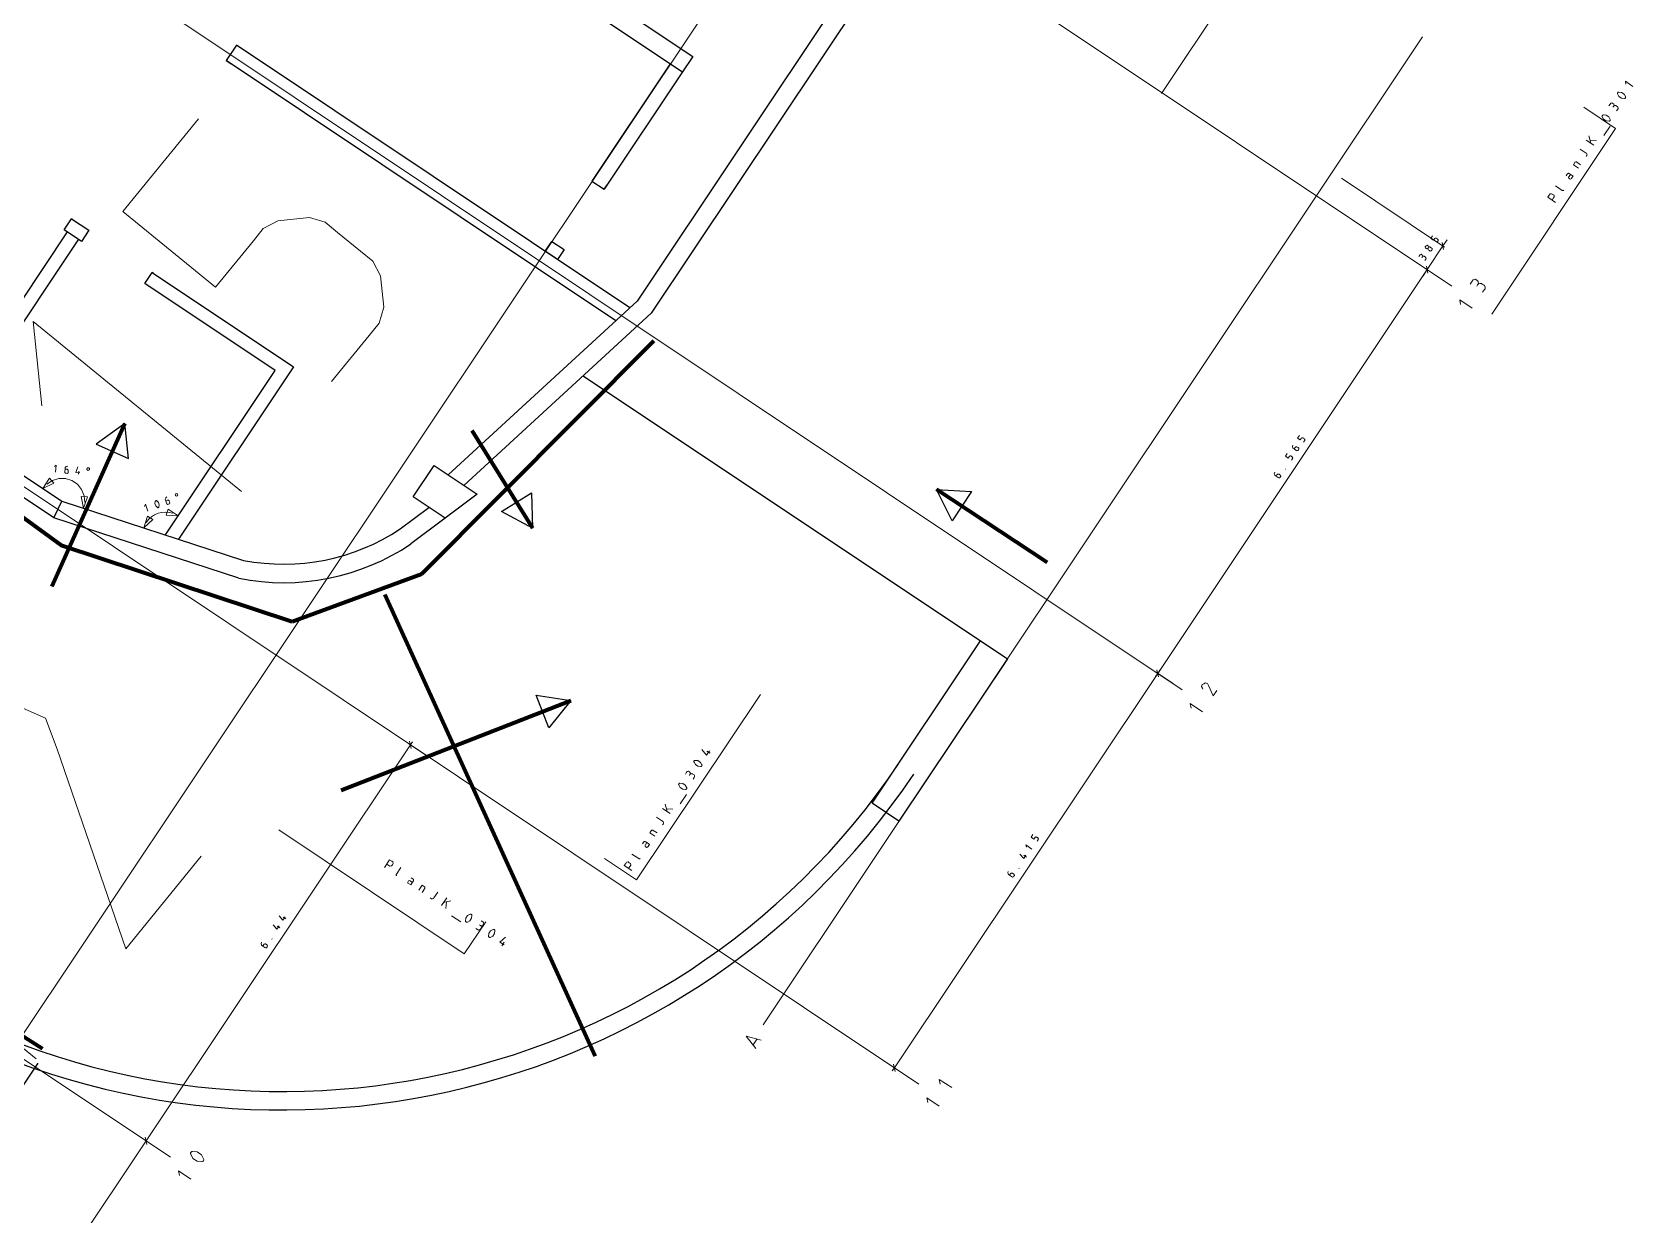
# Model space of a CAD drawing. Header units: metres. Extents: x 2680829 to 2680940, y 1252358 to 1252483.
# Drawn here: x 2680917.95 to 2680939.6, y 1252425.84 to 1252441.83 of the extents above; entities that cross this region are included whole.
import ezdxf

# ---------------------------------------------------------------- set-up
doc = ezdxf.new("R2010")
doc.units = ezdxf.units.M
doc.layers.add('bemassung', color=7, linetype='Continuous', lineweight=13)
doc.layers.add('etappierung', color=7, linetype='Continuous')
doc.layers.add('geometrie', color=7, linetype='Continuous')

msp = doc.modelspace()

# ---------------------------------------------------------------- linework, layer by layer
at = {"layer": 'bemassung'}
for p, q in [((2680939.5, 1252441.128), (2680939.492, 1252441.166)), ((2680939.492, 1252441.166), (2680939.595, 1252441.097)), ((2680939.271, 1252440.834), (2680939.286, 1252440.857)), ((2680939.286, 1252440.857), (2680939.294, 1252440.87)), ((2680939.294, 1252440.87), (2680939.311, 1252440.873)), ((2680939.311, 1252440.873), (2680939.324, 1252440.865)), ((2680939.324, 1252440.865), (2680939.337, 1252440.856)), ((2680939.337, 1252440.856), (2680939.34, 1252440.839)), ((2680939.386, 1252441.007), (2680939.385, 1252441.001)), ((2680939.385, 1252441.001), (2680939.387, 1252440.996)), ((2680939.389, 1252441.011), (2680939.386, 1252441.007)), ((2680939.387, 1252440.996), (2680939.406, 1252440.962)), ((2680939.392, 1252441.016), (2680939.389, 1252441.011)), ((2680939.397, 1252441.019), (2680939.392, 1252441.016)), ((2680939.402, 1252441.019), (2680939.397, 1252441.019)), ((2680939.441, 1252441.015), (2680939.402, 1252441.019)), ((2680939.406, 1252440.962), (2680939.44, 1252440.939)), ((2680939.44, 1252440.939), (2680939.479, 1252440.935)), ((2680939.476, 1252440.992), (2680939.441, 1252441.015)), ((2680939.494, 1252440.958), (2680939.476, 1252440.992)), ((2680939.479, 1252440.935), (2680939.484, 1252440.935)), ((2680939.484, 1252440.935), (2680939.489, 1252440.938)), ((2680939.489, 1252440.938), (2680939.492, 1252440.943)), ((2680939.492, 1252440.943), (2680939.495, 1252440.947)), ((2680939.496, 1252440.953), (2680939.494, 1252440.958)), ((2680939.495, 1252440.947), (2680939.496, 1252440.953)), ((2680920.203, 1252440.656), (2680919.181, 1252439.403)), ((2680939.18, 1252440.698), (2680939.179, 1252440.692)), ((2680939.179, 1252440.692), (2680939.181, 1252440.687)), ((2680939.183, 1252440.702), (2680939.18, 1252440.698)), ((2680939.181, 1252440.687), (2680939.199, 1252440.653)), ((2680939.186, 1252440.707), (2680939.183, 1252440.702)), ((2680939.191, 1252440.71), (2680939.186, 1252440.707)), ((2680939.196, 1252440.71), (2680939.191, 1252440.71)), ((2680939.235, 1252440.706), (2680939.196, 1252440.71)), ((2680939.199, 1252440.653), (2680939.234, 1252440.63)), ((2680939.269, 1252440.683), (2680939.235, 1252440.706)), ((2680939.288, 1252440.649), (2680939.269, 1252440.683)), ((2680939.286, 1252440.634), (2680939.289, 1252440.638)), ((2680939.289, 1252440.644), (2680939.288, 1252440.649)), ((2680939.289, 1252440.638), (2680939.289, 1252440.644)), ((2680939.324, 1252440.815), (2680939.332, 1252440.826)), ((2680939.34, 1252440.839), (2680939.332, 1252440.826)), ((2680939.332, 1252440.826), (2680939.336, 1252440.832)), ((2680939.336, 1252440.832), (2680939.342, 1252440.837)), ((2680939.342, 1252440.837), (2680939.349, 1252440.838)), ((2680939.349, 1252440.838), (2680939.356, 1252440.839)), ((2680939.356, 1252440.839), (2680939.364, 1252440.838)), ((2680939.364, 1252440.838), (2680939.37, 1252440.834)), ((2680939.37, 1252440.834), (2680939.381, 1252440.826)), ((2680939.389, 1252440.788), (2680939.374, 1252440.765)), ((2680939.381, 1252440.826), (2680939.387, 1252440.822)), ((2680939.387, 1252440.822), (2680939.392, 1252440.816)), ((2680939.393, 1252440.794), (2680939.389, 1252440.788)), ((2680939.392, 1252440.816), (2680939.393, 1252440.809)), ((2680939.393, 1252440.809), (2680939.394, 1252440.802)), ((2680939.394, 1252440.802), (2680939.393, 1252440.794)), ((2680938.999, 1252440.427), (2680939.024, 1252440.328)), ((2680939.202, 1252440.433), (2680939.286, 1252440.559)), ((2680939.234, 1252440.63), (2680939.272, 1252440.626)), ((2680939.272, 1252440.626), (2680939.278, 1252440.626)), ((2680939.278, 1252440.626), (2680939.283, 1252440.629)), ((2680939.283, 1252440.629), (2680939.286, 1252440.634)), ((2680938.961, 1252440.196), (2680938.881, 1252440.25)), ((2680939.064, 1252440.301), (2680938.961, 1252440.37)), ((2680939.102, 1252440.359), (2680939.015, 1252440.366)), ((2680938.789, 1252440.038), (2680938.808, 1252440.067)), ((2680938.858, 1252439.992), (2680938.789, 1252440.038)), ((2680938.808, 1252440.067), (2680938.811, 1252440.071)), ((2680938.811, 1252440.071), (2680938.816, 1252440.074)), ((2680938.816, 1252440.074), (2680938.821, 1252440.075)), ((2680938.821, 1252440.075), (2680938.827, 1252440.077)), ((2680938.827, 1252440.077), (2680938.832, 1252440.075)), ((2680938.832, 1252440.075), (2680938.837, 1252440.072)), ((2680938.837, 1252440.072), (2680938.888, 1252440.038)), ((2680938.967, 1252440.192), (2680938.961, 1252440.196)), ((2680938.961, 1252440.147), (2680938.969, 1252440.158)), ((2680938.971, 1252440.186), (2680938.967, 1252440.192)), ((2680938.969, 1252440.158), (2680938.973, 1252440.164)), ((2680938.973, 1252440.179), (2680938.971, 1252440.186)), ((2680938.974, 1252440.172), (2680938.973, 1252440.179)), ((2680938.973, 1252440.164), (2680938.974, 1252440.172)), ((2680938.69, 1252439.889), (2680938.705, 1252439.912)), ((2680938.705, 1252439.912), (2680938.708, 1252439.917)), ((2680938.708, 1252439.917), (2680938.713, 1252439.92)), ((2680938.713, 1252439.92), (2680938.718, 1252439.921)), ((2680938.718, 1252439.921), (2680938.723, 1252439.922)), ((2680938.723, 1252439.922), (2680938.729, 1252439.921)), ((2680938.725, 1252439.868), (2680938.732, 1252439.878)), ((2680938.728, 1252439.855), (2680938.725, 1252439.868)), ((2680938.737, 1252439.849), (2680938.728, 1252439.855)), ((2680938.729, 1252439.921), (2680938.734, 1252439.918)), ((2680938.732, 1252439.878), (2680938.751, 1252439.906)), ((2680938.734, 1252439.918), (2680938.785, 1252439.883)), ((2680938.747, 1252439.843), (2680938.737, 1252439.849)), ((2680938.76, 1252439.845), (2680938.747, 1252439.843)), ((2680938.766, 1252439.855), (2680938.76, 1252439.845)), ((2680938.785, 1252439.883), (2680938.766, 1252439.855)), ((2680938.445, 1252439.597), (2680938.464, 1252439.626)), ((2680938.548, 1252439.528), (2680938.445, 1252439.597)), ((2680938.464, 1252439.626), (2680938.475, 1252439.642)), ((2680938.475, 1252439.642), (2680938.496, 1252439.646)), ((2680938.496, 1252439.646), (2680938.512, 1252439.635)), ((2680938.522, 1252439.588), (2680938.502, 1252439.559)), ((2680938.512, 1252439.635), (2680938.528, 1252439.625)), ((2680938.532, 1252439.603), (2680938.522, 1252439.588)), ((2680938.528, 1252439.625), (2680938.532, 1252439.603)), ((2680938.548, 1252439.752), (2680938.64, 1252439.691)), ((2680938.64, 1252439.691), (2680938.643, 1252439.689)), ((2680938.643, 1252439.689), (2680938.647, 1252439.688)), ((2680938.647, 1252439.688), (2680938.65, 1252439.689)), ((2680938.65, 1252439.689), (2680938.654, 1252439.689)), ((2680938.654, 1252439.689), (2680938.657, 1252439.691)), ((2680938.657, 1252439.691), (2680938.659, 1252439.694)), ((2680919.181, 1252439.403), (2680920.434, 1252438.382)), ((2680920.945, 1252439.008), (2680921.08, 1252439.174)), ((2680921.08, 1252439.174), (2680921.276, 1252439.279)), ((2680921.276, 1252439.279), (2680921.489, 1252439.301)), ((2680921.489, 1252439.301), (2680921.702, 1252439.323)), ((2680921.702, 1252439.323), (2680921.916, 1252439.259)), ((2680921.916, 1252439.259), (2680922.082, 1252439.123)), ((2680922.082, 1252439.123), (2680922.395, 1252438.868)), ((2680920.434, 1252438.382), (2680920.945, 1252439.008)), ((2680936.793, 1252438.937), (2680936.787, 1252438.927)), ((2680936.787, 1252438.927), (2680936.789, 1252438.914)), ((2680936.789, 1252438.914), (2680936.799, 1252438.907)), ((2680936.8, 1252438.947), (2680936.793, 1252438.937)), ((2680936.799, 1252438.907), (2680936.809, 1252438.9)), ((2680936.814, 1252438.95), (2680936.8, 1252438.947)), ((2680936.824, 1252438.943), (2680936.814, 1252438.95)), ((2680936.83, 1252438.913), (2680936.823, 1252438.903)), ((2680936.834, 1252438.937), (2680936.824, 1252438.943)), ((2680936.836, 1252438.923), (2680936.83, 1252438.913)), ((2680936.836, 1252438.923), (2680936.834, 1252438.937)), ((2680936.85, 1252438.926), (2680936.836, 1252438.923)), ((2680936.86, 1252438.919), (2680936.85, 1252438.926)), ((2680936.869, 1252438.913), (2680936.86, 1252438.919)), ((2680936.887, 1252439.078), (2680936.863, 1252439.041)), ((2680936.863, 1252439.041), (2680936.899, 1252439.017)), ((2680936.879, 1252438.906), (2680936.869, 1252438.913)), ((2680936.882, 1252438.893), (2680936.879, 1252438.906)), ((2680936.899, 1252439.017), (2680936.911, 1252439.035)), ((2680936.911, 1252439.035), (2680936.914, 1252439.04)), ((2680936.914, 1252439.04), (2680936.919, 1252439.044)), ((2680936.919, 1252439.044), (2680936.925, 1252439.045)), ((2680936.925, 1252439.045), (2680936.931, 1252439.046)), ((2680936.931, 1252439.046), (2680936.937, 1252439.045)), ((2680936.937, 1252439.045), (2680936.941, 1252439.041)), ((2680936.941, 1252439.041), (2680936.951, 1252439.035)), ((2680936.957, 1252439.005), (2680936.944, 1252438.987)), ((2680936.951, 1252439.035), (2680936.955, 1252439.032)), ((2680936.955, 1252439.032), (2680936.959, 1252439.027)), ((2680936.96, 1252439.01), (2680936.957, 1252439.005)), ((2680936.959, 1252439.027), (2680936.96, 1252439.022)), ((2680936.96, 1252439.022), (2680936.961, 1252439.016)), ((2680936.961, 1252439.016), (2680936.96, 1252439.01)), ((2680922.395, 1252438.868), (2680922.561, 1252438.733)), ((2680922.561, 1252438.733), (2680922.666, 1252438.537)), ((2680936.7, 1252438.797), (2680936.712, 1252438.815)), ((2680936.712, 1252438.815), (2680936.718, 1252438.825)), ((2680936.718, 1252438.825), (2680936.732, 1252438.828)), ((2680936.732, 1252438.828), (2680936.742, 1252438.821)), ((2680936.742, 1252438.821), (2680936.752, 1252438.814)), ((2680936.742, 1252438.782), (2680936.748, 1252438.791)), ((2680936.755, 1252438.801), (2680936.748, 1252438.791)), ((2680936.748, 1252438.791), (2680936.751, 1252438.795)), ((2680936.751, 1252438.795), (2680936.756, 1252438.799)), ((2680936.752, 1252438.814), (2680936.755, 1252438.801)), ((2680936.756, 1252438.799), (2680936.762, 1252438.8)), ((2680936.762, 1252438.8), (2680936.767, 1252438.801)), ((2680936.767, 1252438.801), (2680936.773, 1252438.8)), ((2680936.773, 1252438.8), (2680936.778, 1252438.797)), ((2680936.778, 1252438.797), (2680936.787, 1252438.791)), ((2680936.793, 1252438.76), (2680936.781, 1252438.742)), ((2680936.787, 1252438.791), (2680936.792, 1252438.787)), ((2680936.792, 1252438.787), (2680936.795, 1252438.782)), ((2680936.796, 1252438.765), (2680936.793, 1252438.76)), ((2680936.795, 1252438.782), (2680936.796, 1252438.777)), ((2680936.796, 1252438.777), (2680936.798, 1252438.771)), ((2680936.798, 1252438.771), (2680936.796, 1252438.765)), ((2680936.809, 1252438.9), (2680936.823, 1252438.903)), ((2680936.823, 1252438.903), (2680936.826, 1252438.889)), ((2680936.826, 1252438.889), (2680936.836, 1252438.883)), ((2680936.836, 1252438.883), (2680936.845, 1252438.877)), ((2680936.845, 1252438.877), (2680936.855, 1252438.87)), ((2680936.855, 1252438.87), (2680936.868, 1252438.873)), ((2680936.868, 1252438.873), (2680936.875, 1252438.883)), ((2680936.875, 1252438.883), (2680936.882, 1252438.893)), ((2680922.666, 1252438.537), (2680922.688, 1252438.324)), ((2680937.421, 1252438.462), (2680937.434, 1252438.483)), ((2680937.434, 1252438.483), (2680937.462, 1252438.489)), ((2680937.462, 1252438.489), (2680937.483, 1252438.475)), ((2680937.483, 1252438.475), (2680937.503, 1252438.461)), ((2680922.688, 1252438.324), (2680922.71, 1252438.11)), ((2680937.396, 1252438.425), (2680937.421, 1252438.462)), ((2680937.483, 1252438.394), (2680937.495, 1252438.413)), ((2680937.509, 1252438.433), (2680937.495, 1252438.413)), ((2680937.495, 1252438.413), (2680937.502, 1252438.423)), ((2680937.502, 1252438.423), (2680937.512, 1252438.429)), ((2680937.503, 1252438.461), (2680937.509, 1252438.433)), ((2680937.512, 1252438.429), (2680937.523, 1252438.432)), ((2680937.523, 1252438.432), (2680937.535, 1252438.434)), ((2680937.535, 1252438.434), (2680937.547, 1252438.432)), ((2680937.547, 1252438.432), (2680937.557, 1252438.425)), ((2680937.557, 1252438.425), (2680937.576, 1252438.413)), ((2680937.588, 1252438.351), (2680937.563, 1252438.313)), ((2680937.576, 1252438.413), (2680937.586, 1252438.406)), ((2680937.586, 1252438.406), (2680937.592, 1252438.396)), ((2680937.595, 1252438.361), (2680937.588, 1252438.351)), ((2680937.592, 1252438.396), (2680937.595, 1252438.384)), ((2680937.595, 1252438.384), (2680937.597, 1252438.373)), ((2680937.597, 1252438.373), (2680937.595, 1252438.361)), ((2680922.71, 1252438.11), (2680922.646, 1252437.897)), ((2680937.265, 1252438.149), (2680937.253, 1252438.211)), ((2680937.253, 1252438.211), (2680937.42, 1252438.099)), ((2680918.084, 1252436.779), (2680917.969, 1252437.916)), ((2680917.969, 1252437.916), (2680920.787, 1252435.618)), ((2680922.646, 1252437.897), (2680922.51, 1252437.731)), ((2680922.51, 1252437.731), (2680922, 1252437.105)), ((2680935.085, 1252436.377), (2680935.061, 1252436.341)), ((2680935.061, 1252436.341), (2680935.097, 1252436.317)), ((2680935.097, 1252436.317), (2680935.109, 1252436.335)), ((2680935.109, 1252436.335), (2680935.112, 1252436.34)), ((2680935.112, 1252436.34), (2680935.117, 1252436.343)), ((2680935.117, 1252436.343), (2680935.123, 1252436.344)), ((2680935.123, 1252436.344), (2680935.129, 1252436.345)), ((2680935.129, 1252436.345), (2680935.135, 1252436.344)), ((2680935.135, 1252436.344), (2680935.139, 1252436.341)), ((2680935.139, 1252436.341), (2680935.148, 1252436.335)), ((2680935.148, 1252436.335), (2680935.153, 1252436.332)), ((2680935.153, 1252436.332), (2680935.157, 1252436.327)), ((2680935.158, 1252436.31), (2680935.154, 1252436.305)), ((2680935.157, 1252436.327), (2680935.158, 1252436.321)), ((2680935.158, 1252436.321), (2680935.159, 1252436.316)), ((2680935.159, 1252436.316), (2680935.158, 1252436.31)), ((2680934.922, 1252436.133), (2680934.897, 1252436.096)), ((2680934.897, 1252436.096), (2680934.934, 1252436.072)), ((2680934.946, 1252436.09), (2680934.949, 1252436.095)), ((2680934.949, 1252436.095), (2680934.954, 1252436.098)), ((2680934.954, 1252436.098), (2680934.96, 1252436.1)), ((2680934.96, 1252436.1), (2680934.965, 1252436.101)), ((2680934.965, 1252436.101), (2680934.971, 1252436.1)), ((2680934.971, 1252436.1), (2680934.976, 1252436.096)), ((2680934.976, 1252436.096), (2680934.985, 1252436.09)), ((2680934.991, 1252436.227), (2680934.997, 1252436.246)), ((2680934.999, 1252436.206), (2680934.991, 1252436.227)), ((2680935.015, 1252436.195), (2680934.999, 1252436.206)), ((2680935.015, 1252436.195), (2680935.027, 1252436.213)), ((2680935.043, 1252436.176), (2680935.015, 1252436.195)), ((2680935.027, 1252436.213), (2680935.031, 1252436.218)), ((2680935.031, 1252436.218), (2680935.036, 1252436.221)), ((2680935.036, 1252436.221), (2680935.041, 1252436.222)), ((2680935.041, 1252436.222), (2680935.047, 1252436.223)), ((2680935.053, 1252436.17), (2680935.043, 1252436.176)), ((2680935.047, 1252436.223), (2680935.053, 1252436.222)), ((2680935.053, 1252436.222), (2680935.058, 1252436.219)), ((2680935.066, 1252436.172), (2680935.053, 1252436.17)), ((2680935.058, 1252436.219), (2680935.067, 1252436.213)), ((2680935.073, 1252436.182), (2680935.066, 1252436.172)), ((2680935.067, 1252436.213), (2680935.077, 1252436.206)), ((2680935.079, 1252436.192), (2680935.073, 1252436.182)), ((2680935.077, 1252436.206), (2680935.079, 1252436.192)), ((2680935.154, 1252436.305), (2680935.142, 1252436.287)), ((2680918.255, 1252435.957), (2680918.279, 1252435.976)), ((2680918.279, 1252435.976), (2680918.271, 1252435.879)), ((2680918.396, 1252435.878), (2680918.397, 1252435.89)), ((2680918.405, 1252435.867), (2680918.396, 1252435.878)), ((2680918.397, 1252435.89), (2680918.4, 1252435.923)), ((2680918.4, 1252435.923), (2680918.402, 1252435.943)), ((2680918.4, 1252435.923), (2680918.422, 1252435.921)), ((2680918.402, 1252435.943), (2680918.417, 1252435.959)), ((2680918.417, 1252435.959), (2680918.436, 1252435.963)), ((2680918.422, 1252435.921), (2680918.428, 1252435.92)), ((2680918.428, 1252435.92), (2680918.433, 1252435.917)), ((2680918.433, 1252435.917), (2680918.437, 1252435.913)), ((2680918.437, 1252435.913), (2680918.44, 1252435.909)), ((2680918.44, 1252435.909), (2680918.442, 1252435.903)), ((2680918.441, 1252435.886), (2680918.44, 1252435.874)), ((2680918.442, 1252435.897), (2680918.441, 1252435.886)), ((2680918.442, 1252435.903), (2680918.442, 1252435.897)), ((2680918.572, 1252435.952), (2680918.544, 1252435.878)), ((2680918.544, 1252435.878), (2680918.598, 1252435.873)), ((2680918.584, 1252435.896), (2680918.58, 1252435.853)), ((2680918.696, 1252435.925), (2680918.695, 1252435.916)), ((2680918.695, 1252435.916), (2680918.702, 1252435.908)), ((2680918.697, 1252435.934), (2680918.696, 1252435.925)), ((2680918.704, 1252435.941), (2680918.697, 1252435.934)), ((2680918.702, 1252435.908), (2680918.711, 1252435.907)), ((2680918.713, 1252435.94), (2680918.704, 1252435.941)), ((2680918.711, 1252435.907), (2680918.72, 1252435.907)), ((2680918.722, 1252435.939), (2680918.713, 1252435.94)), ((2680918.72, 1252435.907), (2680918.728, 1252435.913)), ((2680918.729, 1252435.931), (2680918.722, 1252435.939)), ((2680918.728, 1252435.922), (2680918.729, 1252435.931)), ((2680918.728, 1252435.913), (2680918.728, 1252435.922)), ((2680934.746, 1252435.86), (2680934.752, 1252435.879)), ((2680934.897, 1252435.92), (2680934.893, 1252435.923)), ((2680934.934, 1252436.072), (2680934.946, 1252436.09)), ((2680934.991, 1252436.06), (2680934.979, 1252436.042)), ((2680934.985, 1252436.09), (2680934.99, 1252436.087)), ((2680934.99, 1252436.087), (2680934.993, 1252436.082)), ((2680934.994, 1252436.065), (2680934.991, 1252436.06)), ((2680934.993, 1252436.082), (2680934.994, 1252436.076)), ((2680934.994, 1252436.076), (2680934.995, 1252436.071)), ((2680934.995, 1252436.071), (2680934.994, 1252436.065)), ((2680918.417, 1252435.866), (2680918.405, 1252435.867)), ((2680918.429, 1252435.865), (2680918.417, 1252435.866)), ((2680918.44, 1252435.874), (2680918.429, 1252435.865)), ((2680934.753, 1252435.839), (2680934.746, 1252435.86)), ((2680934.77, 1252435.827), (2680934.753, 1252435.839)), ((2680934.77, 1252435.827), (2680934.782, 1252435.846)), ((2680934.797, 1252435.809), (2680934.77, 1252435.827)), ((2680934.782, 1252435.846), (2680934.786, 1252435.85)), ((2680934.786, 1252435.85), (2680934.791, 1252435.854)), ((2680934.791, 1252435.854), (2680934.796, 1252435.855)), ((2680934.796, 1252435.855), (2680934.802, 1252435.856)), ((2680934.807, 1252435.803), (2680934.797, 1252435.809)), ((2680934.802, 1252435.856), (2680934.808, 1252435.855)), ((2680934.821, 1252435.805), (2680934.807, 1252435.803)), ((2680934.808, 1252435.855), (2680934.813, 1252435.852)), ((2680934.813, 1252435.852), (2680934.822, 1252435.846)), ((2680934.828, 1252435.815), (2680934.821, 1252435.805)), ((2680934.822, 1252435.846), (2680934.832, 1252435.839)), ((2680934.834, 1252435.825), (2680934.828, 1252435.815)), ((2680934.832, 1252435.839), (2680934.834, 1252435.825)), ((2680919.475, 1252435.419), (2680919.489, 1252435.447)), ((2680919.489, 1252435.447), (2680919.521, 1252435.354)), ((2680919.619, 1252435.486), (2680919.615, 1252435.456)), ((2680919.615, 1252435.456), (2680919.625, 1252435.425)), ((2680919.621, 1252435.49), (2680919.619, 1252435.486)), ((2680919.624, 1252435.493), (2680919.621, 1252435.49)), ((2680919.628, 1252435.495), (2680919.624, 1252435.493)), ((2680919.632, 1252435.496), (2680919.628, 1252435.495)), ((2680919.636, 1252435.496), (2680919.632, 1252435.496)), ((2680919.64, 1252435.493), (2680919.636, 1252435.496)), ((2680919.663, 1252435.472), (2680919.64, 1252435.493)), ((2680919.673, 1252435.441), (2680919.663, 1252435.472)), ((2680919.754, 1252435.514), (2680919.761, 1252435.535)), ((2680919.761, 1252435.495), (2680919.754, 1252435.514)), ((2680919.761, 1252435.535), (2680919.777, 1252435.547)), ((2680919.761, 1252435.495), (2680919.781, 1252435.502)), ((2680919.771, 1252435.464), (2680919.761, 1252435.495)), ((2680919.775, 1252435.452), (2680919.771, 1252435.464)), ((2680919.788, 1252435.446), (2680919.775, 1252435.452)), ((2680919.781, 1252435.502), (2680919.787, 1252435.504)), ((2680919.787, 1252435.504), (2680919.793, 1252435.503)), ((2680919.799, 1252435.45), (2680919.788, 1252435.446)), ((2680919.793, 1252435.503), (2680919.798, 1252435.501)), ((2680919.798, 1252435.501), (2680919.803, 1252435.498)), ((2680919.81, 1252435.454), (2680919.799, 1252435.45)), ((2680919.803, 1252435.498), (2680919.807, 1252435.494)), ((2680919.807, 1252435.494), (2680919.809, 1252435.488)), ((2680919.809, 1252435.488), (2680919.813, 1252435.478)), ((2680919.816, 1252435.467), (2680919.81, 1252435.454)), ((2680919.813, 1252435.478), (2680919.816, 1252435.467)), ((2680919.892, 1252435.586), (2680919.888, 1252435.577)), ((2680919.888, 1252435.577), (2680919.891, 1252435.569)), ((2680919.891, 1252435.569), (2680919.894, 1252435.56)), ((2680919.901, 1252435.589), (2680919.892, 1252435.586)), ((2680919.894, 1252435.56), (2680919.903, 1252435.556)), ((2680919.909, 1252435.592), (2680919.901, 1252435.589)), ((2680919.903, 1252435.556), (2680919.912, 1252435.559)), ((2680919.919, 1252435.588), (2680919.909, 1252435.592)), ((2680919.912, 1252435.559), (2680919.92, 1252435.561)), ((2680919.922, 1252435.579), (2680919.919, 1252435.588)), ((2680919.92, 1252435.561), (2680919.925, 1252435.571)), ((2680919.925, 1252435.571), (2680919.922, 1252435.579)), ((2680919.625, 1252435.425), (2680919.648, 1252435.404)), ((2680919.648, 1252435.404), (2680919.651, 1252435.401)), ((2680919.651, 1252435.401), (2680919.656, 1252435.401)), ((2680919.656, 1252435.401), (2680919.66, 1252435.402)), ((2680919.66, 1252435.402), (2680919.664, 1252435.404)), ((2680919.664, 1252435.404), (2680919.667, 1252435.407)), ((2680919.667, 1252435.407), (2680919.669, 1252435.411)), ((2680919.669, 1252435.411), (2680919.673, 1252435.441)), ((2680933.764, 1252432.982), (2680933.773, 1252433.009)), ((2680933.775, 1252432.96), (2680933.764, 1252432.982)), ((2680933.773, 1252433.009), (2680933.795, 1252433.02)), ((2680933.781, 1252432.949), (2680933.775, 1252432.96)), ((2680933.795, 1252433.02), (2680933.817, 1252433.031)), ((2680933.817, 1252433.031), (2680933.844, 1252433.022)), ((2680933.844, 1252433.022), (2680933.855, 1252432.999)), ((2680933.855, 1252432.999), (2680933.921, 1252432.855)), ((2680933.921, 1252432.855), (2680933.97, 1252432.93)), ((2680917.669, 1252432.763), (2680918.136, 1252432.553)), ((2680933.623, 1252432.691), (2680933.61, 1252432.753)), ((2680933.61, 1252432.753), (2680933.778, 1252432.641)), ((2680918.136, 1252432.553), (2680918.294, 1252432.136)), ((2680918.294, 1252432.136), (2680919.22, 1252429.435)), ((2680926.907, 1252431.982), (2680926.904, 1252431.977)), ((2680926.912, 1252431.985), (2680926.907, 1252431.982)), ((2680926.918, 1252431.985), (2680926.912, 1252431.985)), ((2680926.956, 1252431.981), (2680926.918, 1252431.985)), ((2680926.991, 1252431.958), (2680926.956, 1252431.981)), ((2680927.007, 1252432.132), (2680927.072, 1252432.055)), ((2680927.072, 1252432.055), (2680927.11, 1252432.113)), ((2680927.076, 1252432.111), (2680927.122, 1252432.08)), ((2680926.786, 1252431.8), (2680926.801, 1252431.823)), ((2680926.801, 1252431.823), (2680926.809, 1252431.835)), ((2680926.809, 1252431.835), (2680926.826, 1252431.839)), ((2680926.826, 1252431.839), (2680926.839, 1252431.83)), ((2680926.839, 1252431.83), (2680926.852, 1252431.822)), ((2680926.839, 1252431.781), (2680926.847, 1252431.792)), ((2680926.855, 1252431.805), (2680926.847, 1252431.792)), ((2680926.847, 1252431.792), (2680926.851, 1252431.798)), ((2680926.851, 1252431.798), (2680926.857, 1252431.802)), ((2680926.852, 1252431.822), (2680926.855, 1252431.805)), ((2680926.857, 1252431.802), (2680926.864, 1252431.804)), ((2680926.864, 1252431.804), (2680926.871, 1252431.805)), ((2680926.871, 1252431.805), (2680926.879, 1252431.804)), ((2680926.879, 1252431.804), (2680926.885, 1252431.8)), ((2680926.885, 1252431.8), (2680926.896, 1252431.792)), ((2680926.896, 1252431.792), (2680926.902, 1252431.788)), ((2680926.901, 1252431.973), (2680926.9, 1252431.967)), ((2680926.9, 1252431.967), (2680926.902, 1252431.962)), ((2680926.904, 1252431.977), (2680926.901, 1252431.973)), ((2680926.902, 1252431.962), (2680926.921, 1252431.928)), ((2680926.902, 1252431.788), (2680926.907, 1252431.782)), ((2680926.907, 1252431.782), (2680926.908, 1252431.774)), ((2680926.908, 1252431.774), (2680926.91, 1252431.767)), ((2680926.91, 1252431.767), (2680926.908, 1252431.76)), ((2680926.921, 1252431.928), (2680926.955, 1252431.905)), ((2680926.955, 1252431.905), (2680926.994, 1252431.901)), ((2680927.009, 1252431.924), (2680926.991, 1252431.958)), ((2680926.994, 1252431.901), (2680926.999, 1252431.901)), ((2680926.999, 1252431.901), (2680927.004, 1252431.904)), ((2680927.004, 1252431.904), (2680927.007, 1252431.908)), ((2680927.007, 1252431.908), (2680927.01, 1252431.913)), ((2680927.011, 1252431.919), (2680927.009, 1252431.924)), ((2680927.01, 1252431.913), (2680927.011, 1252431.919)), ((2680926.695, 1252431.663), (2680926.694, 1252431.658)), ((2680926.694, 1252431.658), (2680926.696, 1252431.653)), ((2680926.698, 1252431.668), (2680926.695, 1252431.663)), ((2680926.696, 1252431.653), (2680926.714, 1252431.618)), ((2680926.701, 1252431.672), (2680926.698, 1252431.668)), ((2680926.706, 1252431.675), (2680926.701, 1252431.672)), ((2680926.711, 1252431.676), (2680926.706, 1252431.675)), ((2680926.75, 1252431.672), (2680926.711, 1252431.676)), ((2680926.714, 1252431.618), (2680926.749, 1252431.595)), ((2680926.749, 1252431.595), (2680926.787, 1252431.592)), ((2680926.784, 1252431.649), (2680926.75, 1252431.672)), ((2680926.803, 1252431.614), (2680926.784, 1252431.649)), ((2680926.787, 1252431.592), (2680926.793, 1252431.592)), ((2680926.793, 1252431.592), (2680926.798, 1252431.595)), ((2680926.798, 1252431.595), (2680926.801, 1252431.599)), ((2680926.801, 1252431.599), (2680926.804, 1252431.604)), ((2680926.805, 1252431.609), (2680926.803, 1252431.614)), ((2680926.804, 1252431.604), (2680926.805, 1252431.609)), ((2680926.904, 1252431.754), (2680926.889, 1252431.731)), ((2680926.908, 1252431.76), (2680926.904, 1252431.754)), ((2680926.579, 1252431.267), (2680926.476, 1252431.336)), ((2680926.514, 1252431.393), (2680926.539, 1252431.294)), ((2680926.717, 1252431.399), (2680926.801, 1252431.525)), ((2680926.476, 1252431.162), (2680926.396, 1252431.216)), ((2680926.482, 1252431.158), (2680926.476, 1252431.162)), ((2680926.476, 1252431.113), (2680926.484, 1252431.124)), ((2680926.486, 1252431.152), (2680926.482, 1252431.158)), ((2680926.484, 1252431.124), (2680926.488, 1252431.13)), ((2680926.488, 1252431.145), (2680926.486, 1252431.152)), ((2680926.489, 1252431.137), (2680926.488, 1252431.145)), ((2680926.488, 1252431.13), (2680926.489, 1252431.137)), ((2680926.617, 1252431.324), (2680926.53, 1252431.331)), ((2680926.304, 1252431.004), (2680926.323, 1252431.032)), ((2680926.373, 1252430.958), (2680926.304, 1252431.004)), ((2680926.323, 1252431.032), (2680926.326, 1252431.037)), ((2680926.326, 1252431.037), (2680926.331, 1252431.04)), ((2680926.331, 1252431.04), (2680926.336, 1252431.041)), ((2680926.336, 1252431.041), (2680926.342, 1252431.042)), ((2680926.342, 1252431.042), (2680926.347, 1252431.041)), ((2680926.347, 1252431.041), (2680926.352, 1252431.038)), ((2680926.352, 1252431.038), (2680926.403, 1252431.004)), ((2680931.483, 1252430.981), (2680931.459, 1252430.945)), ((2680931.459, 1252430.945), (2680931.495, 1252430.921)), ((2680931.495, 1252430.921), (2680931.508, 1252430.939)), ((2680931.508, 1252430.939), (2680931.511, 1252430.944)), ((2680931.511, 1252430.944), (2680931.516, 1252430.947)), ((2680931.516, 1252430.947), (2680931.521, 1252430.948)), ((2680931.521, 1252430.948), (2680931.527, 1252430.949)), ((2680931.527, 1252430.949), (2680931.533, 1252430.948)), ((2680931.533, 1252430.948), (2680931.538, 1252430.945)), ((2680931.538, 1252430.945), (2680931.547, 1252430.939)), ((2680931.553, 1252430.909), (2680931.541, 1252430.891)), ((2680931.547, 1252430.939), (2680931.552, 1252430.936)), ((2680931.552, 1252430.936), (2680931.555, 1252430.931)), ((2680931.556, 1252430.913), (2680931.553, 1252430.909)), ((2680931.555, 1252430.931), (2680931.556, 1252430.925)), ((2680931.556, 1252430.925), (2680931.557, 1252430.919)), ((2680931.557, 1252430.919), (2680931.556, 1252430.913)), ((2680919.22, 1252429.435), (2680920.241, 1252430.688)), ((2680926.063, 1252430.718), (2680926.155, 1252430.656)), ((2680926.205, 1252430.855), (2680926.22, 1252430.878)), ((2680926.22, 1252430.878), (2680926.223, 1252430.882)), ((2680926.223, 1252430.882), (2680926.228, 1252430.886)), ((2680926.228, 1252430.886), (2680926.233, 1252430.887)), ((2680926.233, 1252430.887), (2680926.239, 1252430.888)), ((2680926.239, 1252430.888), (2680926.244, 1252430.887)), ((2680926.24, 1252430.834), (2680926.247, 1252430.843)), ((2680926.243, 1252430.821), (2680926.24, 1252430.834)), ((2680926.252, 1252430.815), (2680926.243, 1252430.821)), ((2680926.244, 1252430.887), (2680926.249, 1252430.884)), ((2680926.247, 1252430.843), (2680926.266, 1252430.872)), ((2680926.249, 1252430.884), (2680926.3, 1252430.849)), ((2680926.262, 1252430.808), (2680926.252, 1252430.815)), ((2680926.275, 1252430.811), (2680926.262, 1252430.808)), ((2680926.281, 1252430.82), (2680926.275, 1252430.811)), ((2680926.3, 1252430.849), (2680926.281, 1252430.82)), ((2680931.308, 1252430.718), (2680931.359, 1252430.658)), ((2680931.359, 1252430.658), (2680931.39, 1252430.703)), ((2680931.362, 1252430.702), (2680931.399, 1252430.677)), ((2680931.396, 1252430.81), (2680931.39, 1252430.841)), ((2680931.39, 1252430.841), (2680931.471, 1252430.786)), ((2680922.717, 1252430.538), (2680922.786, 1252430.641)), ((2680922.776, 1252430.564), (2680922.748, 1252430.583)), ((2680922.792, 1252430.554), (2680922.776, 1252430.564)), ((2680922.786, 1252430.641), (2680922.815, 1252430.622)), ((2680922.814, 1252430.558), (2680922.792, 1252430.554)), ((2680922.824, 1252430.574), (2680922.814, 1252430.558)), ((2680922.815, 1252430.622), (2680922.83, 1252430.611)), ((2680922.835, 1252430.59), (2680922.824, 1252430.574)), ((2680922.83, 1252430.611), (2680922.835, 1252430.59)), ((2680922.941, 1252430.537), (2680922.88, 1252430.446)), ((2680925.96, 1252430.563), (2680925.979, 1252430.592)), ((2680926.063, 1252430.494), (2680925.96, 1252430.563)), ((2680925.979, 1252430.592), (2680925.99, 1252430.607)), ((2680925.99, 1252430.607), (2680926.011, 1252430.612)), ((2680926.011, 1252430.612), (2680926.027, 1252430.601)), ((2680926.037, 1252430.553), (2680926.017, 1252430.525)), ((2680926.027, 1252430.601), (2680926.043, 1252430.591)), ((2680926.047, 1252430.569), (2680926.037, 1252430.553)), ((2680926.043, 1252430.591), (2680926.047, 1252430.569)), ((2680926.155, 1252430.656), (2680926.158, 1252430.654)), ((2680926.158, 1252430.654), (2680926.162, 1252430.654)), ((2680926.162, 1252430.654), (2680926.165, 1252430.654)), ((2680926.165, 1252430.654), (2680926.169, 1252430.655)), ((2680926.169, 1252430.655), (2680926.172, 1252430.657)), ((2680926.172, 1252430.657), (2680926.174, 1252430.66)), ((2680931.145, 1252430.463), (2680931.151, 1252430.483)), ((2680931.296, 1252430.523), (2680931.291, 1252430.526)), ((2680922.88, 1252430.446), (2680922.877, 1252430.443)), ((2680922.877, 1252430.443), (2680922.877, 1252430.439)), ((2680922.877, 1252430.439), (2680922.877, 1252430.435)), ((2680922.877, 1252430.435), (2680922.878, 1252430.432)), ((2680922.878, 1252430.432), (2680922.88, 1252430.429)), ((2680922.88, 1252430.429), (2680922.883, 1252430.427)), ((2680923.032, 1252430.339), (2680923.038, 1252430.348)), ((2680923.034, 1252430.326), (2680923.032, 1252430.339)), ((2680923.044, 1252430.32), (2680923.034, 1252430.326)), ((2680923.038, 1252430.348), (2680923.044, 1252430.358)), ((2680923.044, 1252430.358), (2680923.057, 1252430.36)), ((2680923.072, 1252430.301), (2680923.044, 1252430.32)), ((2680923.057, 1252430.36), (2680923.067, 1252430.354)), ((2680923.067, 1252430.354), (2680923.095, 1252430.335)), ((2680923.107, 1252430.352), (2680923.072, 1252430.301)), ((2680923.078, 1252430.396), (2680923.101, 1252430.381)), ((2680923.101, 1252430.381), (2680923.105, 1252430.378)), ((2680923.105, 1252430.378), (2680923.109, 1252430.373)), ((2680923.11, 1252430.357), (2680923.107, 1252430.352)), ((2680923.109, 1252430.373), (2680923.11, 1252430.368)), ((2680923.11, 1252430.368), (2680923.111, 1252430.362)), ((2680923.111, 1252430.362), (2680923.11, 1252430.357)), ((2680923.181, 1252430.228), (2680923.227, 1252430.297)), ((2680923.227, 1252430.297), (2680923.256, 1252430.278)), ((2680923.256, 1252430.278), (2680923.26, 1252430.275)), ((2680923.26, 1252430.275), (2680923.263, 1252430.27)), ((2680923.264, 1252430.254), (2680923.261, 1252430.249)), ((2680923.263, 1252430.27), (2680923.264, 1252430.264)), ((2680923.264, 1252430.264), (2680923.265, 1252430.259)), ((2680923.265, 1252430.259), (2680923.264, 1252430.254)), ((2680931.152, 1252430.442), (2680931.145, 1252430.463)), ((2680931.169, 1252430.431), (2680931.152, 1252430.442)), ((2680931.169, 1252430.431), (2680931.181, 1252430.449)), ((2680931.196, 1252430.413), (2680931.169, 1252430.431)), ((2680931.181, 1252430.449), (2680931.184, 1252430.454)), ((2680931.184, 1252430.454), (2680931.189, 1252430.458)), ((2680931.189, 1252430.458), (2680931.195, 1252430.459)), ((2680931.195, 1252430.459), (2680931.2, 1252430.46)), ((2680931.206, 1252430.406), (2680931.196, 1252430.413)), ((2680931.2, 1252430.46), (2680931.206, 1252430.459)), ((2680931.206, 1252430.459), (2680931.211, 1252430.455)), ((2680931.219, 1252430.409), (2680931.206, 1252430.406)), ((2680931.211, 1252430.455), (2680931.22, 1252430.449)), ((2680931.226, 1252430.419), (2680931.219, 1252430.409)), ((2680931.22, 1252430.449), (2680931.23, 1252430.443)), ((2680931.233, 1252430.429), (2680931.226, 1252430.419)), ((2680931.23, 1252430.443), (2680931.233, 1252430.429)), ((2680915.189, 1252430.246), (2680918.007, 1252427.948)), ((2680923.261, 1252430.249), (2680923.227, 1252430.197)), ((2680923.336, 1252430.125), (2680923.347, 1252430.117)), ((2680923.347, 1252430.117), (2680923.353, 1252430.113)), ((2680923.353, 1252430.113), (2680923.361, 1252430.112)), ((2680923.361, 1252430.112), (2680923.368, 1252430.113)), ((2680923.368, 1252430.113), (2680923.375, 1252430.115)), ((2680923.375, 1252430.115), (2680923.381, 1252430.119)), ((2680923.381, 1252430.119), (2680923.385, 1252430.125)), ((2680923.385, 1252430.125), (2680923.439, 1252430.205)), ((2680923.49, 1252430.022), (2680923.559, 1252430.125)), ((2680923.616, 1252430.086), (2680923.517, 1252430.062)), ((2680923.548, 1252429.983), (2680923.554, 1252430.071)), ((2680921.294, 1252429.884), (2680921.345, 1252429.823)), ((2680921.345, 1252429.823), (2680921.375, 1252429.869)), ((2680921.348, 1252429.867), (2680921.384, 1252429.843)), ((2680923.622, 1252429.884), (2680923.748, 1252429.8)), ((2680923.819, 1252429.852), (2680923.815, 1252429.813)), ((2680923.841, 1252429.887), (2680923.819, 1252429.852)), ((2680923.876, 1252429.905), (2680923.841, 1252429.887)), ((2680923.872, 1252429.817), (2680923.895, 1252429.851)), ((2680923.881, 1252429.907), (2680923.876, 1252429.905)), ((2680923.887, 1252429.906), (2680923.881, 1252429.907)), ((2680923.891, 1252429.903), (2680923.887, 1252429.906)), ((2680923.896, 1252429.9), (2680923.891, 1252429.903)), ((2680923.895, 1252429.851), (2680923.899, 1252429.89)), ((2680923.898, 1252429.895), (2680923.896, 1252429.9)), ((2680923.899, 1252429.89), (2680923.898, 1252429.895)), ((2680921.212, 1252429.762), (2680921.263, 1252429.701)), ((2680921.263, 1252429.701), (2680921.294, 1252429.746)), ((2680921.266, 1252429.745), (2680921.303, 1252429.721)), ((2680923.815, 1252429.813), (2680923.815, 1252429.808)), ((2680923.815, 1252429.808), (2680923.818, 1252429.803)), ((2680923.818, 1252429.803), (2680923.822, 1252429.8)), ((2680923.822, 1252429.8), (2680923.827, 1252429.797)), ((2680923.827, 1252429.797), (2680923.833, 1252429.796)), ((2680923.833, 1252429.796), (2680923.838, 1252429.798)), ((2680923.838, 1252429.798), (2680923.872, 1252429.817)), ((2680923.977, 1252429.697), (2680923.954, 1252429.712)), ((2680923.983, 1252429.693), (2680923.977, 1252429.697)), ((2680923.99, 1252429.691), (2680923.983, 1252429.693)), ((2680923.998, 1252429.693), (2680923.99, 1252429.691)), ((2680924.005, 1252429.694), (2680923.998, 1252429.693)), ((2680924.004, 1252429.762), (2680924.015, 1252429.754)), ((2680924.011, 1252429.698), (2680924.005, 1252429.694)), ((2680924.015, 1252429.704), (2680924.011, 1252429.698)), ((2680924.028, 1252429.746), (2680924.015, 1252429.754)), ((2680924.015, 1252429.754), (2680924.021, 1252429.75)), ((2680924.023, 1252429.716), (2680924.015, 1252429.704)), ((2680924.021, 1252429.75), (2680924.025, 1252429.744)), ((2680924.023, 1252429.815), (2680924.046, 1252429.8)), ((2680924.027, 1252429.722), (2680924.023, 1252429.716)), ((2680924.025, 1252429.744), (2680924.027, 1252429.737)), ((2680924.027, 1252429.737), (2680924.028, 1252429.729)), ((2680924.028, 1252429.729), (2680924.027, 1252429.722)), ((2680924.045, 1252429.749), (2680924.028, 1252429.746)), ((2680924.053, 1252429.762), (2680924.045, 1252429.749)), ((2680924.046, 1252429.8), (2680924.058, 1252429.791)), ((2680924.062, 1252429.774), (2680924.053, 1252429.762)), ((2680924.058, 1252429.791), (2680924.062, 1252429.774)), ((2680924.128, 1252429.646), (2680924.124, 1252429.607)), ((2680924.124, 1252429.607), (2680924.124, 1252429.602)), ((2680924.124, 1252429.602), (2680924.127, 1252429.597)), ((2680924.151, 1252429.68), (2680924.128, 1252429.646)), ((2680924.147, 1252429.592), (2680924.181, 1252429.61)), ((2680924.185, 1252429.699), (2680924.151, 1252429.68)), ((2680924.181, 1252429.61), (2680924.204, 1252429.645)), ((2680924.19, 1252429.7), (2680924.185, 1252429.699)), ((2680924.196, 1252429.7), (2680924.19, 1252429.7)), ((2680924.2, 1252429.697), (2680924.196, 1252429.7)), ((2680924.205, 1252429.694), (2680924.2, 1252429.697)), ((2680924.204, 1252429.645), (2680924.208, 1252429.683)), ((2680924.208, 1252429.689), (2680924.205, 1252429.694)), ((2680924.208, 1252429.683), (2680924.208, 1252429.689)), ((2680921.049, 1252429.507), (2680921.055, 1252429.526)), ((2680921.056, 1252429.486), (2680921.049, 1252429.507)), ((2680921.073, 1252429.474), (2680921.056, 1252429.486)), ((2680921.073, 1252429.474), (2680921.085, 1252429.493)), ((2680921.1, 1252429.456), (2680921.073, 1252429.474)), ((2680921.085, 1252429.493), (2680921.088, 1252429.497)), ((2680921.088, 1252429.497), (2680921.093, 1252429.501)), ((2680921.093, 1252429.501), (2680921.099, 1252429.502)), ((2680921.099, 1252429.502), (2680921.104, 1252429.503)), ((2680921.11, 1252429.45), (2680921.1, 1252429.456)), ((2680921.104, 1252429.503), (2680921.11, 1252429.502)), ((2680921.11, 1252429.502), (2680921.115, 1252429.499)), ((2680921.124, 1252429.452), (2680921.11, 1252429.45)), ((2680921.115, 1252429.499), (2680921.124, 1252429.493)), ((2680921.124, 1252429.493), (2680921.134, 1252429.486)), ((2680921.13, 1252429.462), (2680921.124, 1252429.452)), ((2680921.137, 1252429.472), (2680921.13, 1252429.462)), ((2680921.134, 1252429.486), (2680921.137, 1252429.472)), ((2680921.2, 1252429.567), (2680921.195, 1252429.57)), ((2680924.127, 1252429.597), (2680924.132, 1252429.594)), ((2680924.132, 1252429.594), (2680924.136, 1252429.591)), ((2680924.136, 1252429.591), (2680924.142, 1252429.59)), ((2680924.142, 1252429.59), (2680924.147, 1252429.592)), ((2680924.355, 1252429.594), (2680924.279, 1252429.529)), ((2680924.279, 1252429.529), (2680924.336, 1252429.49)), ((2680924.334, 1252429.525), (2680924.303, 1252429.479)), ((2680927.736, 1252428.09), (2680927.606, 1252428.258)), ((2680927.606, 1252428.258), (2680927.811, 1252428.202)), ((2680927.7, 1252428.137), (2680927.754, 1252428.218)), ((2680930.231, 1252427.609), (2680930.218, 1252427.671)), ((2680930.218, 1252427.671), (2680930.386, 1252427.56)), ((2680930.063, 1252427.358), (2680930.051, 1252427.42)), ((2680930.051, 1252427.42), (2680930.218, 1252427.308)), ((2680920.097, 1252426.677), (2680920.096, 1252426.667)), ((2680920.096, 1252426.667), (2680920.099, 1252426.659)), ((2680920.102, 1252426.684), (2680920.097, 1252426.677)), ((2680920.099, 1252426.659), (2680920.129, 1252426.603)), ((2680920.107, 1252426.691), (2680920.102, 1252426.684)), ((2680920.115, 1252426.696), (2680920.107, 1252426.691)), ((2680920.124, 1252426.696), (2680920.115, 1252426.696)), ((2680920.187, 1252426.69), (2680920.124, 1252426.696)), ((2680920.129, 1252426.603), (2680920.185, 1252426.566)), ((2680920.243, 1252426.653), (2680920.187, 1252426.69)), ((2680920.273, 1252426.597), (2680920.243, 1252426.653)), ((2680920.265, 1252426.565), (2680920.27, 1252426.572)), ((2680920.27, 1252426.572), (2680920.274, 1252426.579)), ((2680920.276, 1252426.589), (2680920.273, 1252426.597)), ((2680920.274, 1252426.579), (2680920.276, 1252426.589)), ((2680919.947, 1252426.371), (2680919.934, 1252426.433)), ((2680919.934, 1252426.433), (2680920.102, 1252426.321)), ((2680920.185, 1252426.566), (2680920.248, 1252426.56)), ((2680920.248, 1252426.56), (2680920.257, 1252426.56)), ((2680920.257, 1252426.56), (2680920.265, 1252426.565))]:
    msp.add_line(p, q, dxfattribs=at)
at = {"layer": 'etappierung', "color": 5, "lineweight": 9}
for p, q in [((2680912.844, 1252454.616), (2680937.145, 1252438.397)), ((2680909.202, 1252449.158), (2680933.503, 1252432.94)), ((2680929.888, 1252446.348), (2680875.918, 1252365.485)), ((2680905.642, 1252443.825), (2680929.943, 1252427.606)), ((2680936.751, 1252441.767), (2680927.837, 1252428.411)), ((2680902.069, 1252438.471), (2680919.827, 1252426.619))]:
    msp.add_line(p, q, dxfattribs=at)
at = {"layer": 'etappierung', "color": 5, "lineweight": 0}
for p, q in [((2680934.894, 1252443.508), (2680933.22, 1252441)), ((2680938.929, 1252440.815), (2680939.36, 1252440.527)), ((2680939.36, 1252440.527), (2680937.686, 1252438.019)), ((2680918.1, 1252435.661), (2680918.19, 1252435.798)), ((2680918.247, 1252435.734), (2680918.1, 1252435.661)), ((2680918.19, 1252435.798), (2680918.247, 1252435.734)), ((2680918.651, 1252435.393), (2680918.618, 1252435.554)), ((2680918.618, 1252435.554), (2680918.703, 1252435.549)), ((2680918.703, 1252435.549), (2680918.651, 1252435.393)), ((2680919.463, 1252435.128), (2680919.513, 1252435.285)), ((2680919.585, 1252435.239), (2680919.463, 1252435.128)), ((2680919.513, 1252435.285), (2680919.585, 1252435.239)), ((2680919.766, 1252435.301), (2680919.794, 1252435.382)), ((2680919.93, 1252435.29), (2680919.766, 1252435.301)), ((2680919.794, 1252435.382), (2680919.93, 1252435.29)), ((2680926.125, 1252430.368), (2680927.799, 1252432.877)), ((2680923.797, 1252429.371), (2680921.289, 1252431.046)), ((2680925.693, 1252430.656), (2680926.125, 1252430.368)), ((2680924.086, 1252429.803), (2680923.797, 1252429.371))]:
    msp.add_line(p, q, dxfattribs=at)
at = {"layer": 'etappierung', "color": 5, "lineweight": 5}
for p, q in [((2680937.047, 1252438.925), (2680935.655, 1252439.855)), ((2680936.813, 1252438.619), (2680937.026, 1252438.939)), ((2680937.016, 1252438.988), (2680937.036, 1252438.89)), ((2680937.026, 1252438.939), (2680937.082, 1252439.023)), ((2680936.813, 1252438.619), (2680933.17, 1252433.161)), ((2680936.757, 1252438.536), (2680936.813, 1252438.619)), ((2680937.021, 1252438.481), (2680936.792, 1252438.633)), ((2680936.803, 1252438.668), (2680936.823, 1252438.57)), ((2680936.84, 1252438.661), (2680936.813, 1252438.619)), ((2680918.153, 1252435.721), (2680918.228, 1252435.77)), ((2680918.228, 1252435.77), (2680918.315, 1252435.795)), ((2680918.315, 1252435.795), (2680918.406, 1252435.795)), ((2680918.406, 1252435.795), (2680918.492, 1252435.767)), ((2680918.492, 1252435.767), (2680918.567, 1252435.717)), ((2680918.567, 1252435.717), (2680918.624, 1252435.646)), ((2680918.624, 1252435.646), (2680918.658, 1252435.562)), ((2680918.658, 1252435.562), (2680918.666, 1252435.472)), ((2680919.498, 1252435.2), (2680919.529, 1252435.241)), ((2680919.529, 1252435.241), (2680919.567, 1252435.276)), ((2680919.567, 1252435.276), (2680919.61, 1252435.304)), ((2680919.61, 1252435.304), (2680919.657, 1252435.325)), ((2680919.657, 1252435.325), (2680919.706, 1252435.338)), ((2680919.706, 1252435.338), (2680919.757, 1252435.342)), ((2680919.757, 1252435.342), (2680919.809, 1252435.338)), ((2680919.809, 1252435.338), (2680919.858, 1252435.326)), ((2680933.17, 1252433.161), (2680929.611, 1252427.828)), ((2680933.17, 1252433.161), (2680933.142, 1252433.12)), ((2680933.378, 1252433.023), (2680933.149, 1252433.175)), ((2680933.18, 1252433.112), (2680933.16, 1252433.21)), ((2680933.198, 1252433.203), (2680933.17, 1252433.161)), ((2680923.047, 1252432.209), (2680923.276, 1252432.056)), ((2680923.077, 1252432.146), (2680923.058, 1252432.244)), ((2680923.095, 1252432.237), (2680923.068, 1252432.195)), ((2680923.068, 1252432.195), (2680919.494, 1252426.841)), ((2680929.601, 1252427.877), (2680929.62, 1252427.779)), ((2680929.611, 1252427.828), (2680929.583, 1252427.786)), ((2680929.59, 1252427.842), (2680929.818, 1252427.69)), ((2680919.494, 1252426.841), (2680914.212, 1252418.926)), ((2680919.494, 1252426.841), (2680919.467, 1252426.8)), ((2680919.702, 1252426.702), (2680919.473, 1252426.855)), ((2680919.504, 1252426.792), (2680919.484, 1252426.89)), ((2680919.522, 1252426.882), (2680919.494, 1252426.841))]:
    msp.add_line(p, q, dxfattribs=at)
at = {"layer": 'etappierung', "color": 5, "lineweight": 120}
for p, q in [((2680923.221, 1252434.506), (2680926.357, 1252437.657)), ((2680915.093, 1252437.266), (2680918.348, 1252434.895)), ((2680918.348, 1252434.895), (2680921.468, 1252433.861)), ((2680921.468, 1252433.861), (2680923.221, 1252434.506)), ((2680922.723, 1252434.227), (2680925.566, 1252427.986)), ((2680911.658, 1252432.192), (2680918.095, 1252428.088))]:
    msp.add_line(p, q, dxfattribs=at)
at = {"layer": 'etappierung', "color": 5, "lineweight": 211}
for p, q in [((2680918.22, 1252434.334), (2680919.208, 1252436.541)), ((2680923.898, 1252436.445), (2680924.719, 1252435.123)), ((2680931.678, 1252434.662), (2680930.178, 1252435.648)), ((2680922.132, 1252431.584), (2680925.238, 1252432.795))]:
    msp.add_line(p, q, dxfattribs=at)
at = {"layer": 'etappierung'}
for p, q in [((2680919.208, 1252436.541), (2680918.822, 1252436.261)), ((2680919.257, 1252436.067), (2680919.208, 1252436.541)), ((2680918.822, 1252436.261), (2680919.257, 1252436.067)), ((2680924.299, 1252435.348), (2680924.704, 1252435.6)), ((2680924.704, 1252435.6), (2680924.719, 1252435.123)), ((2680930.392, 1252435.222), (2680930.178, 1252435.648)), ((2680930.178, 1252435.648), (2680930.654, 1252435.62)), ((2680930.654, 1252435.62), (2680930.392, 1252435.222)), ((2680924.719, 1252435.123), (2680924.299, 1252435.348)), ((2680924.94, 1252432.423), (2680924.767, 1252432.867)), ((2680924.767, 1252432.867), (2680925.238, 1252432.795)), ((2680925.238, 1252432.795), (2680924.94, 1252432.423))]:
    msp.add_line(p, q, dxfattribs=at)
at = {"layer": 'geometrie', "color": 7}
for p, q in [((2680921.067, 1252445.385), (2680926.887, 1252441.501)), ((2680920.928, 1252445.177), (2680926.748, 1252441.293)), ((2680929.696, 1252443.531), (2680926.134, 1252438.194)), ((2680930.043, 1252443.6), (2680926.325, 1252438.03)), ((2680920.716, 1252441.654), (2680920.577, 1252441.446)), ((2680926.036, 1252438.103), (2680920.716, 1252441.654)), ((2680925.846, 1252437.929), (2680920.577, 1252441.446)), ((2680920.577, 1252441.446), (2680920.644, 1252441.401)), ((2680926.582, 1252441.403), (2680925.522, 1252439.816)), ((2680926.748, 1252441.293), (2680925.689, 1252439.705)), ((2680926.887, 1252441.501), (2680926.748, 1252441.293)), ((2680925.522, 1252439.816), (2680925.689, 1252439.705)), ((2680925.689, 1252439.705), (2680925.733, 1252439.771)), ((2680918.43, 1252439.129), (2680916.727, 1252436.577)), ((2680918.389, 1252439.157), (2680918.489, 1252439.307)), ((2680918.622, 1252439.001), (2680918.389, 1252439.157)), ((2680918.489, 1252439.307), (2680918.722, 1252439.151)), ((2680918.506, 1252439.296), (2680918.489, 1252439.307)), ((2680918.722, 1252439.151), (2680918.622, 1252439.001)), ((2680918.705, 1252439.162), (2680918.722, 1252439.151)), ((2680918.58, 1252439.029), (2680916.877, 1252436.477)), ((2680924.89, 1252438.868), (2680924.978, 1252439.001)), ((2680924.978, 1252439.001), (2680925.145, 1252438.89)), ((2680925.056, 1252438.757), (2680924.89, 1252438.868)), ((2680925.145, 1252438.89), (2680925.056, 1252438.757)), ((2680925.145, 1252438.89), (2680925.1, 1252438.824)), ((2680913.817, 1252438.519), (2680918.357, 1252435.489)), ((2680919.478, 1252438.43), (2680919.578, 1252438.58)), ((2680919.578, 1252438.58), (2680921.49, 1252437.304)), ((2680919.595, 1252438.569), (2680919.578, 1252438.58)), ((2680918.247, 1252435.262), (2680913.679, 1252438.311)), ((2680921.24, 1252437.254), (2680919.478, 1252438.43)), ((2680926.134, 1252438.194), (2680923.578, 1252435.844)), ((2680926.325, 1252438.03), (2680923.792, 1252435.702)), ((2680919.758, 1252435.032), (2680921.24, 1252437.254)), ((2680921.49, 1252437.304), (2680919.935, 1252434.974)), ((2680925.405, 1252437.185), (2680931.138, 1252433.358)), ((2680923.105, 1252435.547), (2680923.389, 1252435.971)), ((2680923.389, 1252435.971), (2680923.97, 1252435.582)), ((2680918.247, 1252435.262), (2680918.357, 1252435.489)), ((2680918.357, 1252435.489), (2680920.813, 1252434.688)), ((2680923.538, 1252435.258), (2680923.105, 1252435.547)), ((2680923.97, 1252435.582), (2680923.538, 1252435.258)), ((2680920.75, 1252434.446), (2680918.247, 1252435.262)), ((2680922.931, 1252435.114), (2680923.318, 1252435.405)), ((2680923.538, 1252435.258), (2680923.076, 1252434.91)), ((2680929.312, 1252431.404), (2680930.777, 1252433.6)), ((2680930.777, 1252433.6), (2680931.138, 1252433.358)), ((2680931.138, 1252433.358), (2680929.673, 1252431.163)), ((2680929.673, 1252431.163), (2680929.312, 1252431.404)), ((2680918.033, 1252427.893), (2680917.002, 1252426.347))]:
    msp.add_line(p, q, dxfattribs=at)
for centre, radius, start, end in [((2680921.353, 1252437.485), 2.848, 259.0667, 303.6474), ((2680921.353, 1252437.487), 3.1, 258.7934, 303.7665), ((2680921.339, 1252437.553), 10.294, 236.5513, 326.0098), ((2680921.34, 1252437.551), 10.043, 236.5493, 326.0098)]:
    msp.add_arc(centre, radius, start, end, dxfattribs=at)

doc.saveas('drawing.dxf')
